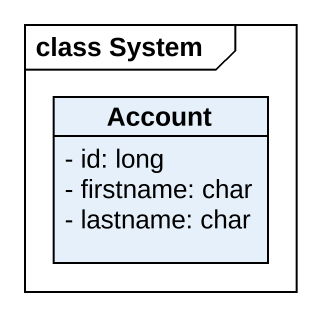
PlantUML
@startuml
mainframe class System
hide circle
hide empty members
skinparam classAttributeIconSize 0
class Account {
  - id: long
  - firstname: char
  - lastname: char
}
@enduml
